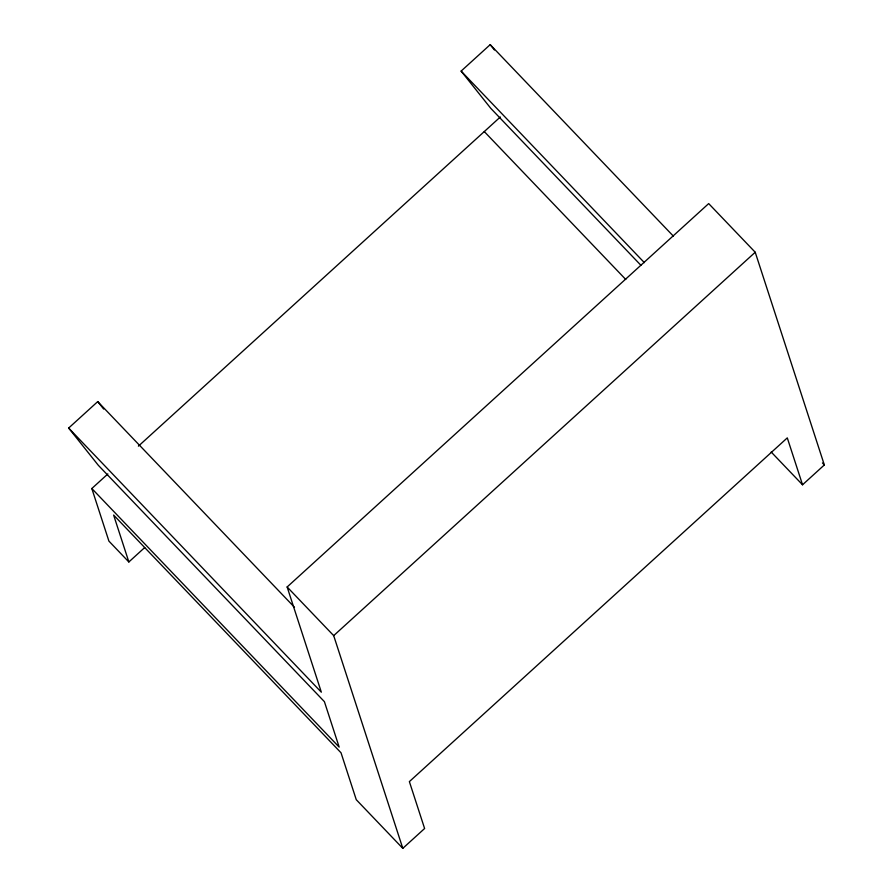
<?xml version="1.0" encoding="UTF-8"?>
<svg xmlns="http://www.w3.org/2000/svg" width="893" height="893" viewBox="0 0 893 893"><rect width="100%" height="100%" fill="white"/><g stroke="black" fill="none" stroke-linecap="round" stroke-linejoin="round"><path stroke-width="1.34" d="M107.863 473.937L91.823 488.527L339.173 747.106L324.405 701.664L98.342 465.32L68.661 428.048L97.739 401.604L294.467 607.273M640.873 265.254L490.804 108.366L461.123 71.094L490.201 44.65L673.434 236.21M138.393 446.165L500.326 116.983M91.823 488.527L108.913 541.113L128.86 561.965L144.711 547.543M68.661 428.048L321.335 692.187L287.144 586.98L708.685 203.593L755.221 252.25L824.339 464.952L802.539 484.787L771.184 452.014M802.539 484.787L787.291 437.883L409.374 781.621L424.61 828.514L402.799 848.35L333.692 635.637L755.221 252.25M461.123 71.094L644.355 262.642M822.442 462.965L824.339 464.952M484.285 131.572L625.77 279.476M287.144 586.98L333.692 635.637M402.799 848.35L356.262 799.693L341.026 752.788L113.623 515.06L128.86 561.965M490.201 44.65L494.432 49.975M97.739 401.604L103.666 409.061"/></g></svg>
